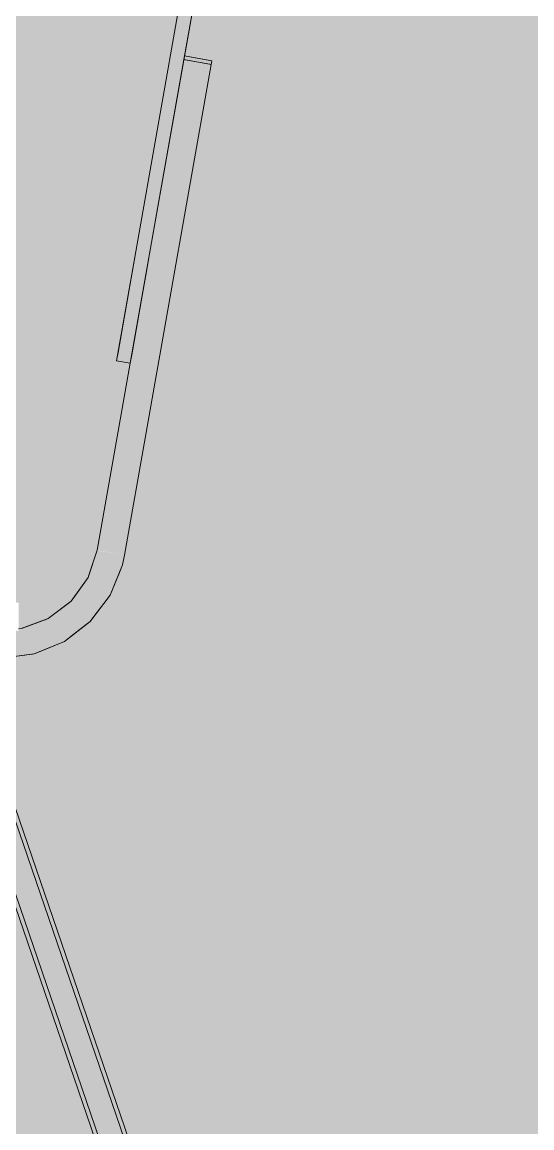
# Model space of a CAD drawing. Header units: millimetres. Extents: x 63432 to 177405, y -1987 to 27578.
# Drawn here: x 166077 to 166310, y 8612 to 9118 of the extents above; entities that cross this region are included whole.
import ezdxf

# ---------------------------------------------------------------- set-up
doc = ezdxf.new("R2010")
doc.units = ezdxf.units.MM
doc.layers.add('A-WALL-PATT', color=7, linetype='Continuous', lineweight=9)
for name, color, linetype, lineweight, true_color in [('I-FURN-16', 7, 'Continuous', 9, 0xd1b79e), ('I-FURN-21', 7, 'Continuous', 9, 0x666666), ('I-FURN-25', 7, 'Continuous', 9, 0x987f66), ('I-FURN-30', 7, 'Continuous', 9, 0x4c4c4c), ('I-FURN-38', 7, 'Continuous', 9, 0xa58c72), ('I-FURN-57', 7, 'Continuous', 9, 0x8f765d), ('I-FURN-6', 7, 'Continuous', 9, 0xc0c0c0), ('I-FURN-61', 7, 'Continuous', 9, 0xcabbac), ('I-FURN-62', 7, 'Continuous', 9, 0x8b8b8b), ('I-FURN-65', 7, 'Continuous', 9, 0x8b7c6d), ('I-FURN-71', 7, 'Continuous', 9, 0xa59687), ('I-FURN-73', 7, 'Continuous', 9, 0xb79e84)]:
    doc.layers.add(name, color=color, linetype=linetype, lineweight=lineweight, true_color=true_color)
doc.layers.add('I-FURN-17', color=7, linetype='Continuous', lineweight=9, true_color=0x111111, transparency=0.7)
doc.layers.add('I-FURN-18', color=7, linetype='Continuous', lineweight=9, true_color=0xe2b180, transparency=0.7)

# ---------------------------------------------------------------- blocks, each defined once
blk = doc.blocks.new('Chair - Tablet Arm - Chair - Tablet Arm-V84-Развертка 3_12-6')
at = {"layer": 'I-FURN-17'}
for points in [[(-78031.76, 8874.03), (-77992.13, 9098.75), (-78004.66, 9100.83), (-78044.27, 8876.23), (-78032.38, 8874.14)], [(-77992.13, 9098.75), (-77991.84, 9100.42), (-78004.37, 9102.51), (-78004.64, 9100.95), (-77992.46, 9098.8)], [(-78088.04, 8826.8), (-78073.91, 8828.69), (-78062.39, 8832.88), (-78051.31, 8840.17), (-78042.06, 8850.07), (-78035.56, 8861.31), (-78031.76, 8874.03), (-78044.3, 8876.12), (-78047.23, 8866.34), (-78052.39, 8857.41), (-78060.31, 8849.35), (-78068.09, 8844.23), (-78077.79, 8840.7), (-78080.3, 8840.25), (-78080.3, 8839.5), (-78088.04, 8839.31), (-78088.04, 8827.25)], [(-77989.56, 8450), (-77978.14, 8450), (-78103.66, 8816.09), (-78113.84, 8812.48), (-77999.66, 8479.45)], [(-77991.57, 8450), (-77989.56, 8450), (-78113.91, 8812.58), (-78115.68, 8811.97), (-78001.67, 8479.45)]]:
    blk.add_hatch(color=256, dxfattribs=at).paths.add_polyline_path(points)
h = blk.add_hatch(color=256, dxfattribs=at)
h.paths.add_polyline_path([(-77976.13, 8450), (-78105.42, 8826.8), (-78107.36, 8826.8), (-78105.27, 8820.43), (-78102.3, 8812.13), (-77978.14, 8450), (-77976.15, 8450)])
h.paths.add_polyline_path([(-78115.98, 8832.45), (-78112.16, 8836.17), (-78112.04, 8837.11), (-78112.19, 8838.41), (-78113.12, 8839.5), (-78120.4, 8839.5), (-78121.07, 8837.61), (-78121.21, 8835.21), (-78120.58, 8832.79), (-78119.64, 8832.66), (-78116.91, 8832.5)])
h.paths.add_polyline_path([(-78114.7, 8852.2), (-78114.03, 8852.2), (-78175.23, 9030.68), (-78187.24, 9026.56), (-78127.2, 8852.2), (-78115.02, 8852.2)])
at = {"layer": 'I-FURN-18'}
for points in [[(-78020.34, 9011.92), (-77995.53, 9152.65), (-78001.78, 9153.75), (-78026.59, 9013.02)], [(-78029.16, 8961.89), (-78020.34, 9011.92), (-78026.59, 9013.02), (-78035.25, 8962.96), (-78031.5, 8962.3)]]:
    blk.add_hatch(color=256, dxfattribs=at).paths.add_polyline_path(points)
at = {"layer": 'I-FURN-16'}
for p, q in [((-78001.78, 9153.75), (-78026.59, 9013.02)), ((-78004.35, 9102.62), (-77995.53, 9152.65)), ((-78026.59, 9013.02), (-78034.74, 8966.8)), ((-78035.25, 8963.96), (-78035.42, 8962.99)), ((-78034.74, 8966.8), (-78035.25, 8963.96))]:
    blk.add_line(p, q, dxfattribs=at)
at = {"layer": 'I-FURN-21'}
for p, q in [((-78031.76, 8874.03), (-77992.13, 9098.75)), ((-78004.64, 9100.95), (-78004.02, 9100.84)), ((-77991.84, 9100.42), (-78004.35, 9102.62)), ((-78004.01, 9100.84), (-78002.29, 9100.54)), ((-78002.27, 9100.53), (-77999.78, 9100.1)), ((-77999.76, 9100.09), (-77997, 9099.6)), ((-77996.98, 9099.6), (-77994.49, 9099.16)), ((-77994.47, 9099.16), (-77992.75, 9098.86)), ((-77992.74, 9098.85), (-77992.13, 9098.75)), ((-78029.16, 8961.89), (-78044.27, 8876.23)), ((-78037.33, 8858.25), (-78034.12, 8866.13)), ((-78045.37, 8846.46), (-78040.25, 8853.19)), ((-78056.23, 8836.93), (-78049.34, 8842.25)), ((-78069.63, 8830.25), (-78060.82, 8833.91)), ((-78088.04, 8826.8), (-78073.98, 8828.66)), ((-78113.87, 8812.58), (-77983.71, 8432.93))]:
    blk.add_line(p, q, dxfattribs=at)
at = {"layer": 'I-FURN-21', "flags": 128}
for points in [[(-78048.08, 8864.87), (-78048.47, 8863.71), (-78049.91, 8861.69)], [(-78054.88, 8854.76), (-78056.17, 8852.97), (-78057.61, 8851.87)], [(-78064.86, 8846.35), (-78066.68, 8844.97), (-78067.32, 8844.73)]]:
    blk.add_lwpolyline(points, dxfattribs=at)
at = {"layer": 'I-FURN-25'}
blk.add_line((-78004.64, 9100.95), (-78029.16, 8961.89), dxfattribs=at)
at = {"layer": 'I-FURN-30'}
for p, q in [((-78031.76, 8874.03), (-77992.13, 9098.75)), ((-78004.02, 9100.84), (-78004.64, 9100.95)), ((-78002.29, 9100.54), (-78004.01, 9100.84)), ((-77999.78, 9100.1), (-78002.27, 9100.53)), ((-77997, 9099.6), (-77999.76, 9100.09)), ((-77994.49, 9099.16), (-77996.98, 9099.6)), ((-77992.75, 9098.86), (-77994.47, 9099.16)), ((-77992.13, 9098.75), (-77992.74, 9098.85)), ((-78029.16, 8961.89), (-78044.27, 8876.23)), ((-78037.33, 8858.25), (-78034.12, 8866.13)), ((-78045.37, 8846.46), (-78040.25, 8853.19)), ((-78056.23, 8836.93), (-78049.34, 8842.25)), ((-78069.63, 8830.25), (-78060.82, 8833.91)), ((-78088.04, 8826.8), (-78073.98, 8828.66)), ((-77973.76, 8437.22), (-78103.66, 8816.09))]:
    blk.add_line(p, q, dxfattribs=at)
at = {"layer": 'I-FURN-30', "flags": 128}
for points in [[(-78048.08, 8864.87), (-78048.47, 8863.71), (-78049.91, 8861.69)], [(-78054.88, 8854.76), (-78056.17, 8852.97), (-78057.61, 8851.87)], [(-78064.86, 8846.35), (-78066.68, 8844.97), (-78067.32, 8844.73)]]:
    blk.add_lwpolyline(points, dxfattribs=at)
at = {"layer": 'I-FURN-38'}
for q in [(-78029.16, 8961.89), (-78004.35, 9102.62)]:
    blk.add_line((-78004.64, 9100.95), q, dxfattribs=at)
at = {"layer": 'I-FURN-57'}
for p, q in [((-78020.34, 9011.92), (-78004.64, 9100.95)), ((-78022.06, 9002.16), (-78020.34, 9011.92)), ((-78023.72, 8992.77), (-78022.06, 9002.16)), ((-78028.49, 8965.7), (-78023.72, 8992.77)), ((-78029.16, 8961.89), (-78028.49, 8965.7))]:
    blk.add_line(p, q, dxfattribs=at)
at = {"layer": 'I-FURN-6'}
for p, q in [((-78044.27, 8876.23), (-78048.08, 8864.87)), ((-78044.27, 8876.23), (-78048.08, 8864.87)), ((-78049.91, 8861.69), (-78054.88, 8854.76)), ((-78049.91, 8861.69), (-78054.88, 8854.76)), ((-78057.61, 8851.87), (-78064.86, 8846.35)), ((-78057.61, 8851.87), (-78064.86, 8846.35)), ((-78067.32, 8844.73), (-78078.54, 8840.61)), ((-78067.32, 8844.73), (-78078.54, 8840.61))]:
    blk.add_line(p, q, dxfattribs=at)
at = {"layer": 'I-FURN-6', "flags": 128}
for points in [[(-78034.12, 8866.13), (-78032.74, 8869.51), (-78031.76, 8874.03)], [(-78034.12, 8866.13), (-78032.74, 8869.51), (-78031.76, 8874.03)], [(-78040.25, 8853.19), (-78038.4, 8855.63), (-78037.33, 8858.25)], [(-78040.25, 8853.19), (-78038.4, 8855.63), (-78037.33, 8858.25)], [(-78049.34, 8842.25), (-78047.47, 8843.69), (-78045.37, 8846.46)], [(-78049.34, 8842.25), (-78047.47, 8843.69), (-78045.37, 8846.46)], [(-78060.82, 8833.91), (-78059.34, 8834.53), (-78056.23, 8836.93)], [(-78060.82, 8833.91), (-78059.34, 8834.53), (-78056.23, 8836.93)], [(-78073.98, 8828.66), (-78073.18, 8828.77), (-78069.63, 8830.25)], [(-78073.98, 8828.66), (-78073.18, 8828.77), (-78069.63, 8830.25)]]:
    blk.add_lwpolyline(points, dxfattribs=at)
at = {"layer": 'I-FURN-61'}
for p, q in [((-78026.59, 9013.02), (-78001.78, 9153.75)), ((-77995.53, 9152.65), (-78004.35, 9102.62)), ((-78035.42, 8962.99), (-78026.59, 9013.02)), ((-78035.42, 8962.99), (-78029.16, 8961.89))]:
    blk.add_line(p, q, dxfattribs=at)
at = {"layer": 'I-FURN-62'}
for p, q in [((-78004.35, 9102.62), (-77999.49, 9101.76)), ((-77999.49, 9101.76), (-77991.84, 9100.42)), ((-77992.13, 9098.75), (-77991.84, 9100.42)), ((-77971.75, 8437.22), (-78105.33, 8826.83)), ((-78115.68, 8811.97), (-77985.72, 8432.93))]:
    blk.add_line(p, q, dxfattribs=at)
at = {"layer": 'I-FURN-65'}
for p, q in [((-78004.64, 9100.95), (-78020.34, 9011.92)), ((-78020.34, 9011.92), (-78029.16, 8961.89))]:
    blk.add_line(p, q, dxfattribs=at)
at = {"layer": 'I-FURN-71'}
blk.add_line((-78004.35, 9102.62), (-78004.64, 9100.95), dxfattribs=at)
at = {"layer": 'I-FURN-73'}
blk.add_line((-78004.35, 9102.62), (-78004.64, 9100.95), dxfattribs=at)
blk = doc.blocks.new('Chair - Tablet Arm - Chair - Tablet Arm-V91-Развертка 3_12-6')
at = {"layer": 'I-FURN-6'}
for p, q in [((-78026.59, 9013.02), (-78001.78, 9153.75)), ((-77995.53, 9152.65), (-78020.34, 9011.92)), ((-78031.76, 8874.03), (-77992.13, 9098.75)), ((-78004.64, 9100.95), (-77992.13, 9098.75)), ((-78004.35, 9102.62), (-77991.84, 9100.42)), ((-77992.13, 9098.75), (-77991.84, 9100.42)), ((-77971.69, 8437.05), (-78175.23, 9030.68)), ((-78035.42, 8962.99), (-78026.59, 9013.02)), ((-78020.34, 9011.92), (-78029.16, 8961.89)), ((-78035.42, 8962.99), (-78029.16, 8961.89)), ((-78029.16, 8961.89), (-78044.27, 8876.23)), ((-78044.27, 8876.23), (-78048.08, 8864.87)), ((-78049.91, 8861.69), (-78054.88, 8854.76)), ((-78057.61, 8851.87), (-78064.86, 8846.35)), ((-78067.32, 8844.73), (-78078.54, 8840.61)), ((-78115.68, 8811.97), (-77985.72, 8432.93)), ((-78113.9, 8812.64), (-77983.71, 8432.93))]:
    blk.add_line(p, q, dxfattribs=at)
at = {"layer": 'I-FURN-6', "flags": 128}
for points in [[(-78044.27, 8876.23), (-78048.47, 8863.71), (-78056.17, 8852.97), (-78066.68, 8844.97), (-78079.08, 8840.41), (-78080.3, 8840.29)], [(-78088.04, 8826.8), (-78073.18, 8828.77), (-78059.34, 8834.53), (-78047.47, 8843.69), (-78038.4, 8855.63), (-78032.74, 8869.51), (-78031.76, 8874.03)], [(-78034.12, 8866.13), (-78032.74, 8869.51), (-78031.76, 8874.03)], [(-78040.25, 8853.19), (-78038.4, 8855.63), (-78037.33, 8858.25)], [(-78049.34, 8842.25), (-78047.47, 8843.69), (-78045.37, 8846.46)], [(-78060.82, 8833.91), (-78059.34, 8834.53), (-78056.23, 8836.93)], [(-78073.98, 8828.66), (-78073.18, 8828.77), (-78069.63, 8830.25)]]:
    blk.add_lwpolyline(points, dxfattribs=at)
at = {"layer": 'I-FURN-61'}
for p, q in [((-78001.78, 9153.75), (-78026.59, 9013.02)), ((-78004.35, 9102.62), (-77995.53, 9152.65)), ((-78004.64, 9100.95), (-78029.16, 8961.89)), ((-78004.35, 9102.62), (-78004.64, 9100.95)), ((-78026.59, 9013.02), (-78035.42, 8962.99))]:
    blk.add_line(p, q, dxfattribs=at)
at = {"layer": 'I-FURN-62'}
for p, q in [((-78031.76, 8874.03), (-77992.13, 9098.75)), ((-77992.13, 9098.75), (-78004.64, 9100.95)), ((-77991.84, 9100.42), (-78004.35, 9102.62)), ((-78029.16, 8961.89), (-78044.27, 8876.23)), ((-78037.33, 8858.25), (-78034.12, 8866.13)), ((-78045.37, 8846.46), (-78040.25, 8853.19)), ((-78056.23, 8836.93), (-78049.34, 8842.25)), ((-78069.63, 8830.25), (-78060.82, 8833.91)), ((-78088.04, 8826.8), (-78073.98, 8828.66)), ((-77973.7, 8437.05), (-78103.66, 8816.09))]:
    blk.add_line(p, q, dxfattribs=at)
at = {"layer": 'I-FURN-62', "flags": 128}
for points in [[(-78048.08, 8864.87), (-78048.47, 8863.71), (-78049.91, 8861.69)], [(-78054.88, 8854.76), (-78056.17, 8852.97), (-78057.61, 8851.87)], [(-78064.86, 8846.35), (-78066.68, 8844.97), (-78067.32, 8844.73)]]:
    blk.add_lwpolyline(points, dxfattribs=at)
at = {"layer": 'I-FURN-65'}
for p, q in [((-78020.34, 9011.92), (-78004.64, 9100.95)), ((-78023.72, 8992.77), (-78020.34, 9011.92)), ((-78026.58, 8976.54), (-78023.72, 8992.77)), ((-78027.68, 8970.32), (-78026.58, 8976.54)), ((-78029.16, 8961.89), (-78027.68, 8970.32))]:
    blk.add_line(p, q, dxfattribs=at)
at = {"layer": 'I-FURN-71'}
for q in [(-78029.16, 8961.89), (-78004.35, 9102.62)]:
    blk.add_line((-78004.64, 9100.95), q, dxfattribs=at)

msp = doc.modelspace()

# ---------------------------------------------------------------- hatches: boundary and pattern name
at = {"layer": 'A-WALL-PATT'}
h = msp.add_hatch(color=256, dxfattribs=at)
h.paths.add_polyline_path([(164234.62, 8450), (164691.75, 8450), (164825.3, 8839.5), (164732.42, 8839.5), (164732.42, 8852.2), (164829.65, 8852.2), (164893.84, 9039.44), (164693.89, 9039.44), (164693.89, 9052.14), (164950.36, 9052.14), (164960.05, 9050.62), (164969.06, 9045.98), (164975.82, 9039.36), (164980.94, 9029.08), (165041.59, 8852.2), (165075.32, 8852.2), (165075.32, 8840.4), (165077.83, 8840.7), (165088.49, 8844.86), (165096.15, 8849.9), (165103.52, 8857.9), (165108.39, 8866.34), (165111.35, 8876.23), (165126.46, 8961.89), (165120.2, 8962.99), (165158.25, 9178.77), (165164.45, 9177.38), (165151.27, 9102.62), (165163.78, 9100.42), (165123.24, 8871.96), (165120.05, 8861.31), (165113.42, 8849.82), (165103.51, 8839.64), (165093.23, 8832.88), (165080.76, 8828.34), (165067.58, 8826.8), (165050.29, 8826.8), (165179.65, 8450), (165691.75, 8450), (165825.3, 8839.5), (165732.42, 8839.5), (165732.42, 8852.2), (165829.65, 8852.2), (165893.84, 9039.44), (165693.89, 9039.44), (165693.89, 9052.14), (165950.36, 9052.14), (165960.05, 9050.62), (165969.06, 9045.98), (165975.82, 9039.36), (165980.94, 9029.08), (166041.59, 8852.2), (166075.32, 8852.2), (166075.32, 8840.4), (166078.39, 8840.9), (166088.49, 8844.86), (166096.15, 8849.9), (166103.52, 8857.9), (166108.39, 8866.34), (166111.35, 8876.23), (166126.46, 8961.89), (166120.2, 8962.99), (166158.25, 9178.77), (166164.45, 9177.38), (166151.27, 9102.62), (166163.78, 9100.42), (166123.24, 8871.96), (166120.05, 8861.31), (166113, 8849.38), (166103.51, 8839.64), (166093.23, 8832.88), (166080.76, 8828.34), (166067.58, 8826.8), (166050.29, 8826.8), (166179.65, 8450), (166691.75, 8450), (166825.3, 8839.5), (166732.42, 8839.5), (166732.42, 8852.2), (166829.65, 8852.2), (166893.84, 9039.44), (166693.89, 9039.44), (166693.89, 9052.14), (166950.36, 9052.14), (166960.05, 9050.62), (166969.06, 9045.98), (166975.82, 9039.36), (166980.66, 9029.91), (167041.59, 8852.2), (167075.32, 8852.2), (167075.32, 8840.4), (167077.83, 8840.7), (167088.49, 8844.86), (167096.15, 8849.9), (167103.52, 8857.9), (167108.39, 8866.34), (167111.35, 8876.23), (167126.46, 8961.89), (167120.2, 8962.99), (167158.25, 9178.77), (167164.45, 9177.38), (167151.33, 9102.61), (167163.78, 9100.42), (167123.24, 8871.96), (167120.05, 8861.31), (167113.42, 8849.82), (167103.51, 8839.64), (167093.23, 8832.88), (167080.76, 8828.34), (167067.58, 8826.8), (167050.29, 8826.8), (167179.65, 8450), (167691.75, 8450), (167825.3, 8839.5), (167732.42, 8839.5), (167732.42, 8852.2), (167829.65, 8852.2), (167893.84, 9039.44), (167693.89, 9039.44), (167693.89, 9052.14), (167950.36, 9052.14), (167960.05, 9050.62), (167969.06, 9045.98), (167975.82, 9039.36), (167980.94, 9029.08), (168041.59, 8852.2), (168075.32, 8852.2), (168075.32, 8840.4), (168077.83, 8840.7), (168088.49, 8844.86), (168096.15, 8849.9), (168103.52, 8857.9), (168108.39, 8866.34), (168111.35, 8876.23), (168126.46, 8961.89), (168120.2, 8962.99), (168158.25, 9178.77), (168164.45, 9177.38), (168151.27, 9102.62), (168163.78, 9100.42), (168123.24, 8871.96), (168120.05, 8861.31), (168113.42, 8849.82), (168103.51, 8839.64), (168093.23, 8832.88), (168080.76, 8828.34), (168067.58, 8826.8), (168050.29, 8826.8), (168179.65, 8450), (168423.04, 8450), (168423.04, 9500), (168448.04, 9500), (168448.04, 8450), (169137.31, 8450), (169137.31, 9483.61), (169149.31, 9483.61), (169149.31, 8450), (169762.9, 8450), (169762.9, 9483.61), (169774.9, 9483.61), (169774.9, 8450), (170635.62, 8450), (170635.62, 13150), (164234.62, 13150), (164234.62, 8479.45)])
h.paths.add_polyline_path([(164707.19, 8450), (165164.05, 8450), (165034.71, 8826.8), (164836.27, 8826.54), (164831.65, 8813.23), (164830.86, 8810.7), (164717.28, 8479.45)])
h.paths.add_polyline_path([(166164.05, 8450), (166034.71, 8826.8), (165836.27, 8826.54), (165831.65, 8813.23), (165830.86, 8810.7), (165707.19, 8450), (166147.61, 8450)])
h.paths.add_polyline_path([(166805.22, 8450), (167164.05, 8450), (167034.71, 8826.8), (166836.27, 8826.54), (166831.65, 8813.23), (166830.86, 8810.7), (166707.19, 8450), (166736, 8450)])
h.paths.add_polyline_path([(167843.55, 8450), (168164.05, 8450), (168034.71, 8826.8), (167836.27, 8826.54), (167831.65, 8813.23), (167830.86, 8810.7), (167707.19, 8450), (167774.32, 8450)])
h.paths.add_polyline_path([(165905.34, 8852.2), (166028.16, 8852.2), (165968.23, 9026.77), (165961.43, 9035.89), (165950.36, 9039.44), (165907.27, 9039.44), (165843.08, 8852.2), (165870.73, 8852.2)])
h.paths.add_polyline_path([(167843.08, 8852.2), (168028.16, 8852.2), (167968.23, 9026.77), (167961.43, 9035.89), (167950.36, 9039.44), (167907.27, 9039.44), (167843.55, 8853.57)])
h.paths.add_polyline_path([(164936.23, 8852.2), (165028.16, 8852.2), (164968.23, 9026.77), (164961.43, 9035.89), (164950.36, 9039.44), (164907.27, 9039.44), (164843.08, 8852.2), (164901.62, 8852.2)])
h.paths.add_polyline_path([(166863.35, 8852.2), (167028.16, 8852.2), (166968.23, 9026.77), (166961.43, 9035.89), (166950.36, 9039.44), (166907.27, 9039.44), (166843.08, 8852.2), (166858.27, 8852.2)])
h.paths.add_polyline_path([(166874.44, 9055.4), (166441.44, 9055.4), (166441.44, 9074.45), (167024.52, 9074.45), (167024.52, 9055.4), (166874.69, 9055.4)])
h.paths.add_polyline_path([(164975.72, 9055.4), (164441.44, 9055.4), (164441.44, 9074.45), (165024.52, 9074.45), (165024.52, 9055.4), (164975.82, 9055.4)])
h.paths.add_polyline_path([(168023.21, 9055.4), (167441.44, 9055.4), (167441.44, 9074.45), (168024.52, 9074.45), (168024.52, 9055.4)])
h.paths.add_polyline_path([(165766.89, 9055.4), (165441.44, 9055.4), (165441.44, 9074.45), (166024.52, 9074.45), (166024.52, 9055.4), (165836.12, 9055.4)])
h.paths.add_polyline_path([(170154.02, 9259), (170154.02, 9341), (170236.02, 9341), (170236.02, 9259), (170155.02, 9259)])
h.paths.add_polyline_path([(170277.78, 9259), (170277.78, 9341), (170359.78, 9341), (170359.78, 9259), (170278.78, 9259)])
h.paths.add_polyline_path([(170481.43, 9259), (170399.43, 9259), (170399.43, 9341), (170481.43, 9341), (170481.43, 9260)])
h.paths.add_polyline_path([(170155.02, 9260), (170235.02, 9260), (170235.02, 9340), (170155.02, 9340), (170155.02, 9262)])
h.paths.add_polyline_path([(170278.78, 9260), (170358.78, 9260), (170358.78, 9340), (170278.78, 9340), (170278.78, 9262)])
h.paths.add_polyline_path([(170480.43, 9260), (170480.43, 9340), (170400.43, 9340), (170400.43, 9260), (170478.43, 9260)])
h.paths.add_polyline_path([(170335.53, 9262), (170280.78, 9262), (170280.78, 9338), (170356.78, 9338), (170356.78, 9262), (170345.78, 9262)])
h.paths.add_polyline_path([(170197.09, 9262), (170157.02, 9262), (170157.02, 9338), (170233.02, 9338), (170233.02, 9262), (170222.02, 9262)])
h.paths.add_polyline_path([(170402.43, 9262), (170402.43, 9338), (170478.43, 9338), (170478.43, 9262), (170412.43, 9262)])
h.paths.add_polyline_path([(170412.43, 9272), (170468.43, 9272), (170468.43, 9328), (170412.43, 9328), (170412.43, 9273)])
h.paths.add_polyline_path([(170345.78, 9272), (170346.78, 9272), (170346.78, 9328), (170290.78, 9328), (170290.78, 9272), (170335.53, 9272)])
h.paths.add_polyline_path([(170168.02, 9272), (170223.02, 9272), (170223.02, 9328), (170167.02, 9328), (170167.02, 9272)])
h.paths.add_polyline_path([(170345.78, 9273), (170291.78, 9273), (170291.78, 9327), (170345.78, 9327), (170345.78, 9324.03)])
h.paths.add_polyline_path([(170467.43, 9273), (170413.43, 9273), (170413.43, 9327), (170467.43, 9327), (170467.43, 9324.03)])
h.paths.add_polyline_path([(170197.09, 9273), (170168.02, 9273), (170168.02, 9327), (170222.02, 9327), (170222.02, 9273)])
h.paths.add_polyline_path([(169762.9, 9492), (169672.9, 9492), (169672.9, 9543.61), (169684.9, 9543.61), (169684.9, 9504), (169762.9, 9504), (169762.9, 9543.61), (169774.9, 9543.61), (169774.9, 9504), (169852.9, 9504), (169852.9, 9543.61), (169864.9, 9543.61), (169864.9, 9492), (169774.9, 9492)])
h.paths.add_polyline_path([(169047.31, 9492), (169047.31, 9543.61), (169059.31, 9543.61), (169059.31, 9504), (169137.31, 9504), (169137.31, 9543.61), (169149.31, 9543.61), (169149.31, 9504), (169227.31, 9504), (169227.31, 9543.61), (169239.31, 9543.61), (169239.31, 9492), (169137.31, 9492)])

# ---------------------------------------------------------------- block references
at = {"layer": 'I-FURN-6'}
msp.add_blockref('Chair - Tablet Arm - Chair - Tablet Arm-V91-Развертка 3_12-6', (244155.62, 0), dxfattribs=at)
at = {"layer": 'I-FURN-61'}
msp.add_blockref('Chair - Tablet Arm - Chair - Tablet Arm-V84-Развертка 3_12-6', (244155.62, 0), dxfattribs=at)

doc.saveas('drawing.dxf')
